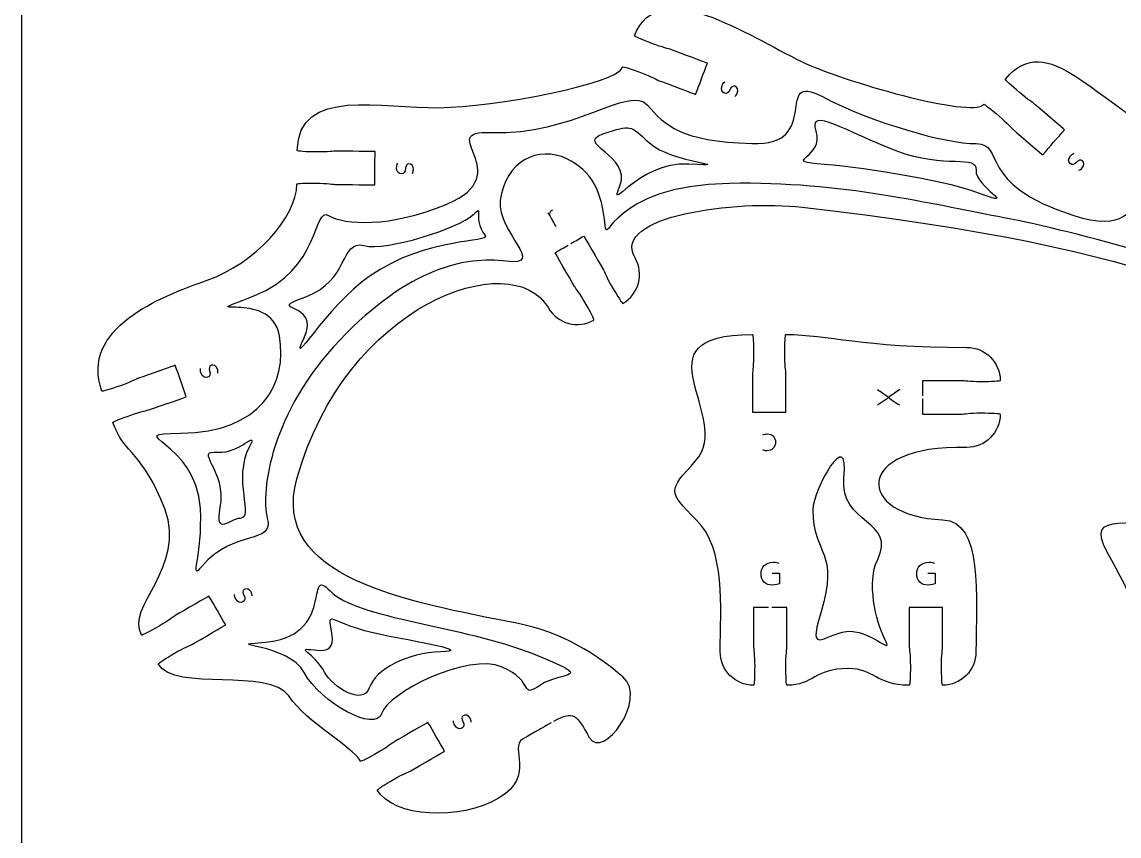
# Model space of a CAD drawing. Extents: x 0 to 300, y 0 to 300.
# Drawn here: x 0 to 98.7, y 115.2 to 188.4 of the extents above; entities that cross this region are included whole.
import ezdxf

# ---------------------------------------------------------------- set-up
doc = ezdxf.new("R2010")
doc.units = 0
doc.header["$MEASUREMENT"] = 0
doc.layers.add('DEFAULT', color=7, linetype='CONTINUOUS')

msp = doc.modelspace()

# ---------------------------------------------------------------- linework, layer by layer
at = {"layer": 'DEFAULT', "color": 1}
msp.add_lwpolyline([(0, 5.252), (0, 294.949)], dxfattribs=at)
for points, knots in [([(47.59, 125.349), (45.812, 124.322), (46.514, 124.724), (45.032, 123.871), (43.748, 123.126), (46.302, 120.618), (42.877, 118.565), (39.455, 116.508), (33.387, 116.826), (31.962, 119.285), (31.933, 119.331), (32.586, 119.761), (33.426, 120.248), (34.262, 120.731), (34.84, 120.946), (34.988, 121.034), (35.747, 121.472), (38.019, 122.788), (38.019, 122.788), (37.519, 123.653), (37.019, 124.519), (36.519, 125.384), (36.519, 125.384), (34.248, 124.072), (33.489, 123.631), (33.337, 123.546), (32.861, 123.155), (32.025, 122.671), (31.185, 122.184), (30.487, 121.832), (30.459, 121.881), (29.644, 123.327), (25.77, 125.183), (23.992, 127.772), (22.214, 130.362), (13.765, 128.051), (12.266, 130.648), (12.238, 130.693), (12.894, 131.124), (13.73, 131.611), (14.566, 132.094), (15.145, 132.313), (15.296, 132.397), (16.051, 132.838), (18.327, 134.151), (18.327, 134.151), (17.826, 135.016), (17.325, 135.882), (16.824, 136.747), (16.824, 136.747), (14.552, 135.435), (13.794, 134.997), (13.642, 134.909), (13.166, 134.518), (12.329, 134.034), (11.49, 133.551), (10.791, 133.198), (10.763, 133.244), (9.26, 135.841), (14.866, 139.255), (12.852, 144.593), (10.943, 149.655), (9.172, 149.535), (8.177, 152.368), (8.16, 152.421), (8.883, 152.721), (9.797, 153.042), (10.71, 153.363), (11.317, 153.469), (11.479, 153.529), (12.305, 153.818), (14.785, 154.686), (14.785, 154.686), (14.453, 155.63), (14.122, 156.574), (13.79, 157.519), (13.79, 157.519), (11.313, 156.647), (10.488, 156.358), (10.322, 156.302), (9.782, 156.005), (8.869, 155.684), (7.955, 155.363), (7.204, 155.145), (7.186, 155.197), (5.196, 160.86), (12.379, 163.682), (16.672, 165.178), (20.962, 166.677), (24.698, 170.836), (24.73, 173.838), (24.73, 173.891), (25.513, 173.93), (26.479, 173.916), (27.45, 173.905), (28.056, 173.799), (28.229, 173.799), (29.104, 173.789), (31.729, 173.757), (31.729, 173.757), (31.74, 174.758), (31.752, 175.758), (31.764, 176.759), (31.764, 176.759), (29.139, 176.787), (28.264, 176.798), (28.088, 176.798), (27.478, 176.706), (26.511, 176.717), (25.548, 176.727), (24.765, 176.78), (24.765, 176.837), (24.828, 182.647), (32.515, 180.615), (37.504, 180.7), (42.496, 180.784), (53.516, 182.795), (54.042, 184.369), (54.063, 184.418), (54.811, 184.185), (55.718, 183.843), (56.621, 183.504), (57.157, 183.197), (57.319, 183.134), (58.138, 182.827), (60.593, 181.899), (60.593, 181.899), (60.946, 182.835), (61.299, 183.771), (61.651, 184.707), (61.651, 184.707), (59.196, 185.632), (58.378, 185.942), (58.212, 186.002), (57.609, 186.125), (56.702, 186.464), (55.799, 186.806), (55.083, 187.124), (55.1, 187.177), (57.217, 192.789), (65.267, 187.208), (70.129, 184.852), (73.738, 183.099), (85.404, 179.726), (86.505, 181.007), (86.54, 181.049), (87.161, 180.573), (87.894, 179.941), (88.628, 179.313), (89.027, 178.841), (89.157, 178.728), (89.824, 178.156), (91.814, 176.449), (91.814, 176.449), (92.465, 177.207), (93.117, 177.966), (93.768, 178.724), (93.768, 178.724), (91.775, 180.435), (91.112, 181.003), (90.981, 181.116), (90.452, 181.437), (89.718, 182.069), (88.985, 182.696), (88.42, 183.24), (88.455, 183.282), (92.364, 187.836), (96.269, 181.307), (103.995, 177.38), (111.721, 173.454), (118.639, 177.832), (124.121, 169.284), (125.938, 166.451), (127.974, 163.731), (124.097, 161.487), (124.047, 161.463), (123.617, 162.115), (123.133, 162.955), (122.65, 163.791), (122.431, 164.37), (122.343, 164.518), (121.906, 165.276), (120.593, 167.548), (120.593, 167.548), (120.204, 167.324), (119.815, 167.099), (119.426, 166.874)], [0, 0, 0, 0, 1, 1, 1, 2, 2, 2, 3, 3, 3, 4, 4, 4, 5, 5, 5, 6, 6, 6, 14.498947, 14.498947, 14.498947, 15.498947, 15.498947, 15.498947, 16.498947, 16.498947, 16.498947, 17.498947, 17.498947, 17.498947, 18.498947, 18.498947, 18.498947, 19.498947, 19.498947, 19.498947, 20.498947, 20.498947, 20.498947, 21.498947, 21.498947, 21.498947, 22.498947, 22.498947, 22.498947, 31.002899, 31.002899, 31.002899, 32.002899, 32.002899, 32.002899, 33.002899, 33.002899, 33.002899, 34.002899, 34.002899, 34.002899, 35.002899, 35.002899, 35.002899, 36.002899, 36.002899, 36.002899, 37.002899, 37.002899, 37.002899, 38.002899, 38.002899, 38.002899, 39.002899, 39.002899, 39.002899, 47.513675, 47.513675, 47.513675, 48.513675, 48.513675, 48.513675, 49.513675, 49.513675, 49.513675, 50.513675, 50.513675, 50.513675, 51.513675, 51.513675, 51.513675, 52.513675, 52.513675, 52.513675, 53.513675, 53.513675, 53.513675, 54.513675, 54.513675, 54.513675, 55.513675, 55.513675, 55.513675, 64.024262, 64.024262, 64.024262, 65.024262, 65.024262, 65.024262, 66.024262, 66.024262, 66.024262, 67.024262, 67.024262, 67.024262, 68.024262, 68.024262, 68.024262, 69.024262, 69.024262, 69.024262, 70.024262, 70.024262, 70.024262, 71.024262, 71.024262, 71.024262, 72.024262, 72.024262, 72.024262, 80.530824, 80.530824, 80.530824, 81.530824, 81.530824, 81.530824, 82.530824, 82.530824, 82.530824, 83.530824, 83.530824, 83.530824, 84.530824, 84.530824, 84.530824, 85.530824, 85.530824, 85.530824, 86.530824, 86.530824, 86.530824, 87.530824, 87.530824, 87.530824, 88.530824, 88.530824, 88.530824, 97.033418, 97.033418, 97.033418, 98.033418, 98.033418, 98.033418, 99.033418, 99.033418, 99.033418, 100.033418, 100.033418, 100.033418, 101.033418, 101.033418, 101.033418, 102.033418, 102.033418, 102.033418, 103.033418, 103.033418, 103.033418, 104.033418, 104.033418, 104.033418, 105.033418, 105.033418, 105.033418, 106.033418, 106.033418, 106.033418, 109.854962, 109.854962, 109.854962, 109.854962]), ([(49.378, 168.48), (49.767, 168.704), (50.157, 168.929), (50.546, 169.153), (50.546, 169.153), (51.862, 166.878), (52.299, 166.123), (52.387, 165.971), (52.603, 165.393), (53.089, 164.557), (53.573, 163.721), (54.003, 163.064), (54.049, 163.093), (55.485, 163.922), (55.975, 165.756), (55.146, 167.192), (52.945, 170.998), (64.273, 172.42), (70.167, 171.753), (103.202, 168.014), (112.226, 162.154), (114.716, 158.609), (117.207, 155.063), (119.429, 158.792), (121.497, 159.988), (121.546, 160.016), (121.193, 160.715), (120.71, 161.554), (120.223, 162.391), (119.835, 162.867), (119.747, 163.019), (119.309, 163.777), (117.994, 166.049), (117.994, 166.049), (118.384, 166.273), (118.774, 166.498), (119.165, 166.723)], [0, 0, 0, 0, 3.821544, 3.821544, 3.821544, 4.821544, 4.821544, 4.821544, 5.821544, 5.821544, 5.821544, 6.821544, 6.821544, 6.821544, 7.821544, 7.821544, 7.821544, 8.821544, 8.821544, 8.821544, 9.821544, 9.821544, 9.821544, 10.821544, 10.821544, 10.821544, 11.821544, 11.821544, 11.821544, 12.821544, 12.821544, 12.821544, 13.821544, 13.821544, 13.821544, 17.651753, 17.651753, 17.651753, 17.651753]), ([(47.851, 125.497), (49.636, 126.492), (49.897, 126.062), (51.033, 124.026), (52.215, 121.909), (56.356, 127.48), (54.053, 129.473), (51.749, 131.463), (48.599, 133.505), (44.506, 134.306), (34.579, 136.253), (22.278, 138.388), (24.73, 147.302), (29.062, 163.029), (44.083, 168.345), (47.353, 162.687), (48.186, 161.251), (50.017, 160.761), (51.453, 161.59), (51.502, 161.618), (51.149, 162.316), (50.662, 163.156), (50.179, 163.992), (49.787, 164.468), (49.703, 164.62), (49.265, 165.379), (47.949, 167.65), (47.949, 167.65), (48.339, 167.876), (48.728, 168.102), (49.117, 168.328)], [0, 0, 0, 0, 1, 1, 1, 2, 2, 2, 3, 3, 3, 4, 4, 4, 5, 5, 5, 6, 6, 6, 7, 7, 7, 8, 8, 8, 9, 9, 9, 12.826552, 12.826552, 12.826552, 12.826552]), ([(67.159, 135.726), (66.708, 135.726), (66.258, 135.726), (65.807, 135.726), (65.807, 134.559), (65.807, 133.393), (65.807, 132.226), (65.807, 132.05), (65.906, 131.443), (65.906, 130.476), (65.906, 129.506), (65.864, 128.727), (65.807, 128.727), (64.149, 128.727), (62.809, 130.067), (62.809, 131.725), (62.809, 135.793), (63.331, 140.94), (60.674, 143.596), (58.018, 146.253), (58.124, 146.15), (60.59, 148.909), (64.128, 152.864), (54.896, 160.29), (65.712, 160.29), (65.769, 160.29), (65.811, 159.507), (65.811, 158.54), (65.811, 157.573), (65.712, 156.967), (65.712, 156.79), (65.712, 155.624), (65.712, 154.457), (65.712, 153.291), (66.712, 153.291), (67.711, 153.291), (68.711, 153.291), (68.711, 154.457), (68.711, 155.624), (68.711, 156.79), (68.714, 156.967), (68.612, 157.573), (68.612, 158.54), (68.612, 159.507), (68.658, 160.29), (68.714, 160.29), (72.612, 160.29), (75.364, 159.133), (84.991, 159.133), (86.653, 159.133), (87.994, 157.792), (87.994, 156.134), (87.994, 156.078), (87.21, 156.032), (86.244, 156.032), (85.277, 156.032), (84.667, 156.134), (84.494, 156.134), (83.328, 156.134), (82.161, 156.134), (80.994, 156.134), (80.994, 155.685), (80.994, 155.236), (80.994, 154.786)], [0, 0, 0, 0, 3.83, 3.83, 3.83, 13.75, 13.75, 13.75, 14.75, 14.75, 14.75, 15.75, 15.75, 15.75, 16.75, 16.75, 16.75, 17.75, 17.75, 17.75, 18.75, 18.75, 18.75, 19.75, 19.75, 19.75, 20.75, 20.75, 20.75, 21.75, 21.75, 21.75, 31.67, 31.67, 31.67, 40.17, 40.17, 40.17, 50.09, 50.09, 50.09, 51.09, 51.09, 51.09, 52.09, 52.09, 52.09, 53.09, 53.09, 53.09, 54.09, 54.09, 54.09, 55.09, 55.09, 55.09, 56.09, 56.09, 56.09, 66.01, 66.01, 66.01, 69.83, 69.83, 69.83, 69.83]), ([(80.994, 154.487), (80.994, 154.035), (80.994, 153.583), (80.994, 153.132), (82.161, 153.132), (83.328, 153.132), (84.494, 153.132), (84.667, 153.132), (85.277, 153.234), (86.244, 153.234), (87.21, 153.234), (87.994, 153.188), (87.994, 153.132), (87.994, 151.474), (86.653, 150.133), (84.991, 150.133), (74.567, 150.373), (75.029, 143.903), (82.811, 143.625), (86.491, 143.494), (85.81, 136.707), (85.81, 131.725), (85.81, 130.067), (84.469, 128.727), (82.811, 128.727), (82.755, 128.727), (82.709, 129.506), (82.709, 130.476), (82.709, 131.443), (82.811, 132.05), (82.811, 132.226), (82.811, 133.393), (82.811, 134.559), (82.811, 135.726), (81.811, 135.726), (80.81, 135.726), (79.809, 135.726), (79.809, 134.559), (79.809, 133.393), (79.809, 132.226), (79.809, 132.05), (79.911, 131.443), (79.911, 130.476), (79.911, 129.506), (79.866, 128.727), (79.809, 128.727), (76.772, 128.73), (76.715, 130.233), (74.313, 130.233), (71.268, 130.233), (71.215, 128.727), (68.81, 128.727), (68.753, 128.727), (68.707, 129.506), (68.707, 130.476), (68.707, 131.443), (68.81, 132.05), (68.81, 132.226), (68.81, 133.393), (68.81, 134.559), (68.81, 135.726), (68.359, 135.726), (67.909, 135.726), (67.458, 135.726)], [0, 0, 0, 0, 3.84, 3.84, 3.84, 13.76, 13.76, 13.76, 14.76, 14.76, 14.76, 15.76, 15.76, 15.76, 16.76, 16.76, 16.76, 17.76, 17.76, 17.76, 18.76, 18.76, 18.76, 19.76, 19.76, 19.76, 20.76, 20.76, 20.76, 21.76, 21.76, 21.76, 31.68, 31.68, 31.68, 40.19, 40.19, 40.19, 50.11, 50.11, 50.11, 51.11, 51.11, 51.11, 52.11, 52.11, 52.11, 53.11, 53.11, 53.11, 54.11, 54.11, 54.11, 55.11, 55.11, 55.11, 56.11, 56.11, 56.11, 66.03, 66.03, 66.03, 69.86, 69.86, 69.86, 69.86]), ([(100.337, 130.518), (101.501, 133.743), (99.804, 136.688), (97.621, 140.706), (95.402, 144.788), (100.312, 142.502), (104.401, 143.987), (108.931, 145.635), (110.204, 144.104), (113.439, 144.823), (116.674, 145.554), (116.663, 146.728), (119.041, 147.261), (119.101, 147.261), (119.313, 146.513), (119.521, 145.575), (119.733, 144.633), (119.764, 144.015), (119.803, 143.846), (119.994, 142.989), (120.569, 140.431), (120.569, 140.431), (121.544, 140.649), (122.518, 140.866), (123.493, 141.084), (123.493, 141.084), (122.922, 143.645), (122.731, 144.499), (122.692, 144.668), (122.467, 145.24), (122.255, 146.185), (122.043, 147.127), (121.916, 147.903), (121.969, 147.917), (128.079, 149.279), (127.067, 142.724), (135.971, 144.375), (138.737, 144.887), (138.977, 146.467), (142.462, 148.185), (145.948, 149.907), (147.2, 152.771), (150.001, 152.771), (152.802, 152.771), (154.054, 149.907), (157.54, 148.185), (161.025, 146.467), (161.262, 144.887), (164.031, 144.375), (172.935, 142.724), (171.919, 149.279), (178.029, 147.917), (178.082, 147.903), (177.955, 147.127), (177.743, 146.185), (177.532, 145.24), (177.306, 144.668), (177.267, 144.499), (177.077, 143.645), (176.505, 141.084), (176.505, 141.084), (177.48, 140.866), (178.455, 140.649), (179.43, 140.431), (179.43, 140.431), (180.005, 142.989), (180.195, 143.846), (180.234, 144.015), (180.266, 144.633), (180.477, 145.575), (180.686, 146.513), (180.897, 147.261), (180.957, 147.261), (183.335, 146.728), (183.324, 145.554), (186.559, 144.823), (189.794, 144.104), (191.071, 145.635), (195.597, 143.987), (199.69, 142.502), (204.597, 144.788), (202.378, 140.706), (200.194, 136.688), (198.497, 133.739), (199.661, 130.515)], [0, 0, 0, 0, 1, 1, 1, 2, 2, 2, 3, 3, 3, 4, 4, 4, 5, 5, 5, 6, 6, 6, 7, 7, 7, 15.493915, 15.493915, 15.493915, 16.493915, 16.493915, 16.493915, 17.493915, 17.493915, 17.493915, 18.493915, 18.493915, 18.493915, 19.493915, 19.493915, 19.493915, 20.493915, 20.493915, 20.493915, 21.493915, 21.493915, 21.493915, 22.493915, 22.493915, 22.493915, 23.493915, 23.493915, 23.493915, 24.493915, 24.493915, 24.493915, 25.493915, 25.493915, 25.493915, 26.493915, 26.493915, 26.493915, 27.493915, 27.493915, 27.493915, 35.987831, 35.987831, 35.987831, 36.987831, 36.987831, 36.987831, 37.987831, 37.987831, 37.987831, 38.987831, 38.987831, 38.987831, 39.987831, 39.987831, 39.987831, 40.987831, 40.987831, 40.987831, 41.987831, 41.987831, 41.987831, 42.987831, 42.987831, 42.987831, 42.987831])]:
    msp.add_open_spline(points, degree=3, knots=knots, dxfattribs=at)
at = {"layer": 'DEFAULT', "color": 5}
for points, knots in [([(116.447, 164.021), (110.792, 168.718), (113.209, 172.508), (110.346, 172), (107.482, 171.492), (103.747, 172.536), (101.256, 175.5), (98.766, 178.464), (103.526, 168.126), (94.609, 170.992), (85.693, 173.857), (88.556, 177.469), (85.817, 177.469), (83.078, 177.469), (76.479, 179.336), (71.997, 181.702), (67.514, 184.068), (72.116, 177.219), (65.644, 177.469), (59.172, 177.717), (57.878, 179.077), (56.26, 180.944), (54.641, 182.812), (49.458, 178.126), (42.239, 178.464), (36.926, 178.713), (44.784, 174.796), (38.228, 172.035), (33.075, 169.865), (28.999, 170.166), (27.588, 170.996), (26.177, 171.826), (26.924, 166.138), (20.865, 163.772), (14.805, 161.407), (22.407, 164.555), (23.163, 160.183), (23.911, 155.855), (21.528, 151.476), (14.266, 151.404), (8.704, 151.35), (15.718, 150.823), (16.05, 144.639), (16.283, 140.306), (14.987, 138.017), (16.175, 139.41), (19.112, 142.855), (22.691, 141.319), (22.068, 143.768), (21.446, 146.216), (22.401, 153.298), (28.584, 159.778), (34.851, 166.345), (39.873, 167.342), (43.567, 166.885), (47.261, 166.428), (42.695, 169.5), (43.027, 172.344), (43.444, 175.912), (46.46, 177.324), (49.004, 176.099), (51.245, 175.02), (52.199, 173.152), (52.448, 170.122), (52.613, 168.126), (52.86, 173.704), (63.654, 173.89), (73.823, 174.065), (81.874, 171.99), (87.768, 170.911), (93.661, 169.832), (107.274, 166.263), (110.802, 163.689), (114.33, 161.116), (118.895, 161.988), (116.447, 164.021)], [1, 1, 1, 1, 2, 2, 2, 3, 3, 3, 4, 4, 4, 5, 5, 5, 6, 6, 6, 7, 7, 7, 8, 8, 8, 9, 9, 9, 10, 10, 10, 11, 11, 11, 12, 12, 12, 13, 13, 13, 14, 14, 14, 15, 15, 15, 16, 16, 16, 17, 17, 17, 18, 18, 18, 19, 19, 19, 20, 20, 20, 21, 21, 21, 22, 22, 22, 23, 23, 23, 24, 24, 24, 25, 25, 25, 26, 26, 26, 26]), ([(71.846, 135.238), (73.589, 140.841), (71.14, 140.425), (71.14, 144.51), (71.14, 146.292), (74.478, 152.296), (73.934, 147.385), (73.473, 143.23), (78.796, 143.557), (76.941, 139.969), (75.996, 138.143), (76.772, 134.449), (77.608, 132.872), (78.445, 131.295), (76.615, 133.495), (74.541, 133.578), (72.468, 133.661), (70.521, 130.979), (71.846, 135.238)], [0, 0, 0, 0, 1, 1, 1, 2, 2, 2, 3, 3, 3, 4, 4, 4, 5, 5, 5, 6, 6, 6, 6]), ([(21.57, 132.562), (17.782, 132.324), (23.977, 132.52), (25.389, 129.864), (26.8, 127.208), (31.822, 124.386), (32.361, 126.212), (32.901, 128.038), (40.164, 131.69), (43.193, 130.362), (46.223, 129.034), (44.729, 127.457), (46.638, 128.744), (48.547, 130.03), (51.992, 129.159), (45.85, 131.607), (39.707, 134.056), (30.078, 134.72), (27.713, 137.21), (25.347, 139.7), (28.412, 132.991), (21.57, 132.562)], [0, 0, 0, 0, 1, 1, 1, 2, 2, 2, 3, 3, 3, 4, 4, 4, 5, 5, 5, 6, 6, 6, 7, 7, 7, 7])]:
    msp.add_open_spline(points, degree=3, knots=knots, dxfattribs=at)
at = {"layer": 'DEFAULT', "color": 250}
for points, knots in [([(64.132, 181.716), (64.205, 181.774), (64.29, 181.88), (64.341, 182.018), (64.451, 182.31), (64.339, 182.554), (64.12, 182.636), (63.957, 182.698), (63.775, 182.547), (63.697, 182.339), (63.576, 182.019), (63.39, 181.941), (63.188, 182.017), (62.949, 182.107), (62.851, 182.355), (62.972, 182.678), (63.028, 182.826), (63.117, 182.95), (63.209, 183.025)], [0, 0, 0, 0, 1, 1, 1, 2, 2, 2, 3, 3, 3, 4, 4, 4, 5, 5, 5, 6, 6, 6, 6]), ([(35.117, 174.793), (35.166, 174.873), (35.209, 175.002), (35.211, 175.149), (35.215, 175.46), (35.025, 175.651), (34.791, 175.654), (34.618, 175.656), (34.498, 175.453), (34.495, 175.231), (34.492, 174.888), (34.343, 174.751), (34.127, 174.753), (33.872, 174.756), (33.695, 174.957), (33.699, 175.301), (33.701, 175.46), (33.741, 175.607), (33.803, 175.708)], [0, 0, 0, 0, 1, 1, 1, 2, 2, 2, 3, 3, 3, 4, 4, 4, 5, 5, 5, 6, 6, 6, 6]), ([(95.076, 175.066), (95.165, 175.096), (95.281, 175.166), (95.377, 175.278), (95.58, 175.515), (95.558, 175.783), (95.38, 175.935), (95.248, 176.048), (95.026, 175.969), (94.881, 175.8), (94.658, 175.541), (94.456, 175.531), (94.292, 175.672), (94.099, 175.838), (94.091, 176.105), (94.316, 176.367), (94.42, 176.487), (94.545, 176.573), (94.657, 176.612)], [0, 0, 0, 0, 1, 1, 1, 2, 2, 2, 3, 3, 3, 4, 4, 4, 5, 5, 5, 6, 6, 6, 6]), ([(48.064, 169.986), (47.897, 170.274), (47.73, 170.562), (47.563, 170.85), (47.478, 170.998), (47.401, 171.124), (47.326, 171.236)], [0, 0, 0, 0, 2.829898, 2.829898, 2.829898, 3.829898, 3.829898, 3.829898, 3.829898]), ([(47.479, 170.996), (47.439, 171.197), (47.515, 171.383), (47.668, 171.472), (47.694, 171.487), (47.714, 171.495), (47.737, 171.502)], [0, 0, 0, 0, 1, 1, 1, 2, 2, 2, 2]), ([(17.614, 156.819), (17.632, 156.911), (17.629, 157.047), (17.58, 157.185), (17.477, 157.48), (17.233, 157.594), (17.013, 157.517), (16.849, 157.459), (16.807, 157.227), (16.88, 157.017), (16.994, 156.694), (16.901, 156.514), (16.697, 156.443), (16.457, 156.358), (16.221, 156.485), (16.107, 156.811), (16.054, 156.961), (16.042, 157.112), (16.065, 157.228)], [0, 0, 0, 0, 1, 1, 1, 2, 2, 2, 3, 3, 3, 4, 4, 4, 5, 5, 5, 6, 6, 6, 6]), ([(76.94, 153.949), (76.94, 153.949), (77.828, 154.531), (77.941, 154.624), (77.607, 154.857), (77.274, 155.089), (76.94, 155.322)], [0, 0, 0, 0, 1, 1, 1, 4.45798, 4.45798, 4.45798, 4.45798]), ([(78.961, 155.348), (78.621, 155.107), (78.281, 154.865), (77.94, 154.624), (78.061, 154.531), (78.961, 153.923), (78.961, 153.923)], [0, 0, 0, 0, 3.548245, 3.548245, 3.548245, 4.548245, 4.548245, 4.548245, 4.548245]), ([(66.645, 151.257), (66.715, 151.293), (66.867, 151.341), (67.062, 151.341), (67.5, 151.341), (67.785, 151.044), (67.785, 150.6), (67.785, 150.153), (67.479, 149.829), (67.005, 149.829), (66.849, 149.829), (66.711, 149.868), (66.639, 149.904)], [0, 0, 0, 0, 1, 1, 1, 2, 2, 2, 3, 3, 3, 4, 4, 4, 4]), ([(67.471, 138.82), (67.693, 138.82), (67.915, 138.82), (68.137, 138.82), (68.137, 138.496), (68.137, 138.173), (68.137, 137.849), (68.02, 137.807), (67.789, 137.738), (67.516, 137.738), (67.211, 137.738), (66.959, 137.816), (66.761, 138.005), (66.587, 138.173), (66.479, 138.442), (66.479, 138.757), (66.482, 139.36), (66.895, 139.801), (67.573, 139.801), (67.807, 139.801), (67.99, 139.75), (68.077, 139.708)], [0, 0, 0, 0, 1.887, 1.887, 1.887, 4.641, 4.641, 4.641, 5.641, 5.641, 5.641, 6.641, 6.641, 6.641, 7.641, 7.641, 7.641, 8.641, 8.641, 8.641, 9.641, 9.641, 9.641, 9.641]), ([(81.473, 138.82), (81.695, 138.82), (81.917, 138.82), (82.139, 138.82), (82.139, 138.496), (82.139, 138.173), (82.139, 137.849), (82.022, 137.807), (81.791, 137.738), (81.518, 137.738), (81.212, 137.738), (80.96, 137.816), (80.762, 138.005), (80.589, 138.173), (80.481, 138.442), (80.481, 138.757), (80.483, 139.36), (80.897, 139.801), (81.575, 139.801), (81.809, 139.801), (81.992, 139.75), (82.079, 139.708)], [0, 0, 0, 0, 1.887, 1.887, 1.887, 4.641, 4.641, 4.641, 5.641, 5.641, 5.641, 6.641, 6.641, 6.641, 7.641, 7.641, 7.641, 8.641, 8.641, 8.641, 9.641, 9.641, 9.641, 9.641]), ([(20.71, 136.772), (20.711, 136.866), (20.683, 136.999), (20.609, 137.126), (20.453, 137.396), (20.192, 137.463), (19.989, 137.346), (19.839, 137.259), (19.841, 137.023), (19.952, 136.83), (20.124, 136.534), (20.066, 136.34), (19.879, 136.232), (19.659, 136.104), (19.403, 136.186), (19.231, 136.484), (19.151, 136.622), (19.111, 136.768), (19.112, 136.887)], [0, 0, 0, 0, 1, 1, 1, 2, 2, 2, 3, 3, 3, 4, 4, 4, 5, 5, 5, 6, 6, 6, 6]), ([(40.402, 125.409), (40.403, 125.503), (40.375, 125.636), (40.301, 125.763), (40.145, 126.033), (39.884, 126.1), (39.682, 125.983), (39.531, 125.896), (39.533, 125.66), (39.644, 125.467), (39.816, 125.171), (39.758, 124.977), (39.571, 124.869), (39.351, 124.741), (39.096, 124.823), (38.923, 125.121), (38.843, 125.259), (38.803, 125.405), (38.804, 125.524)], [0, 0, 0, 0, 1, 1, 1, 2, 2, 2, 3, 3, 3, 4, 4, 4, 5, 5, 5, 6, 6, 6, 6])]:
    msp.add_open_spline(points, degree=3, knots=knots, dxfattribs=at)
at = {"layer": 'DEFAULT', "color": 3}
for points, knots in [([(71.499, 175.663), (74.975, 175.373), (82.393, 174.356), (86.129, 172.986), (89.864, 171.616), (85.693, 173.597), (85.817, 175.066), (85.942, 176.535), (83.078, 175.165), (78.596, 176.846), (74.113, 178.527), (70.689, 180.955), (71.436, 178.589), (72.183, 176.223), (68.513, 175.912), (71.499, 175.663)], [0, 0, 0, 0, 1, 1, 1, 2, 2, 2, 3, 3, 3, 4, 4, 4, 5, 5, 5, 5]), ([(56.433, 177.531), (54.636, 179.159), (54.876, 179.212), (52.262, 178.34), (49.647, 177.468), (54.864, 176.429), (53.781, 173.68), (52.698, 170.932), (55.25, 175.836), (59.982, 175.625), (64.713, 175.414), (58.425, 175.725), (56.433, 177.531)], [0, 0, 0, 0, 1, 1, 1, 2, 2, 2, 3, 3, 3, 4, 4, 4, 4]), ([(110.657, 168.43), (111.591, 166.2), (115.015, 163.212), (111.345, 165.382), (108.414, 167.116), (106.049, 168.811), (102.065, 169.249), (98.081, 169.686), (102.314, 169.064), (101.878, 171.554), (101.443, 174.044), (101.699, 171.43), (105.929, 170.06), (110.159, 168.69), (109.74, 170.62), (110.657, 168.43)], [0, 0, 0, 0, 1, 1, 1, 2, 2, 2, 3, 3, 3, 4, 4, 4, 5, 5, 5, 5]), ([(41.658, 169.209), (40.395, 170.861), (41.699, 172.143), (40.537, 171.029), (39.375, 169.915), (32.859, 167.757), (30.742, 168.296), (28.626, 168.836), (29.465, 165.104), (25.522, 163.693), (21.579, 162.281), (26.966, 163.357), (25.388, 159.995), (23.811, 156.634), (27.38, 162.818), (31.241, 165.515), (36.452, 169.158), (42.197, 168.504), (41.658, 169.209)], [0, 0, 0, 0, 1, 1, 1, 2, 2, 2, 3, 3, 3, 4, 4, 4, 5, 5, 5, 6, 6, 6, 6]), ([(17.618, 149.703), (15.347, 149.897), (18.488, 148.084), (17.835, 144.722), (17.311, 142.032), (18.81, 143.74), (19.609, 143.74), (20.935, 143.74), (18.893, 147.244), (20.461, 150.201), (21.319, 151.82), (19.559, 149.537), (17.618, 149.703)], [0, 0, 0, 0, 1, 1, 1, 2, 2, 2, 3, 3, 3, 4, 4, 4, 4]), ([(27.879, 133.392), (28.08, 132.069), (27.59, 131.726), (26.301, 131.898), (24.434, 132.147), (26.26, 131.696), (27.215, 129.906), (27.931, 128.561), (30.701, 126.834), (31.24, 128.495), (31.78, 130.155), (34.685, 131.649), (37.674, 131.732), (40.662, 131.815), (35.497, 132.671), (32.278, 133.309), (27.464, 134.264), (27.505, 135.841), (27.879, 133.392)], [0, 0, 0, 0, 1, 1, 1, 2, 2, 2, 3, 3, 3, 4, 4, 4, 5, 5, 5, 6, 6, 6, 6])]:
    msp.add_open_spline(points, degree=3, knots=knots, dxfattribs=at)

doc.saveas('drawing.dxf')
